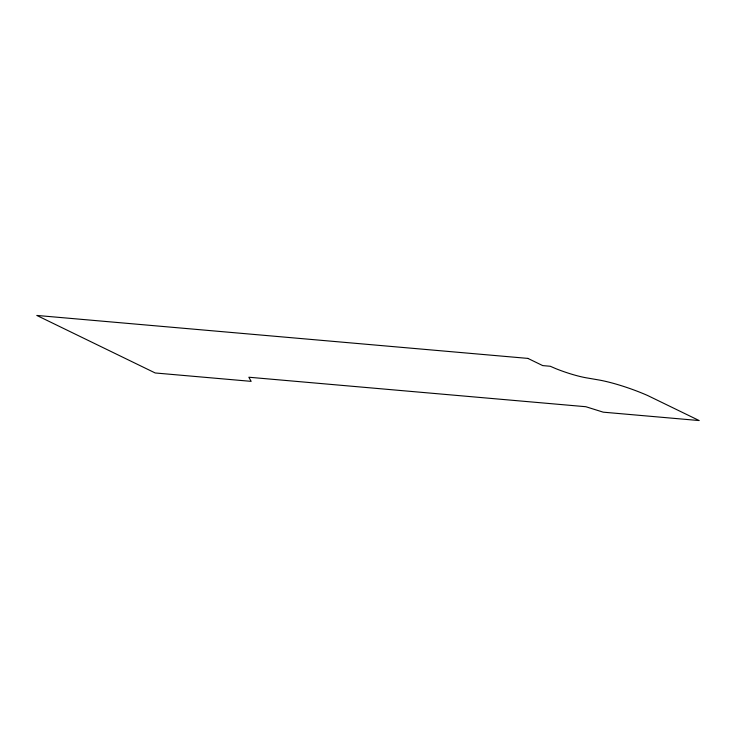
<?xml version="1.0" encoding="UTF-8"?>
<svg xmlns="http://www.w3.org/2000/svg" width="736" height="736" viewBox="0 0 736 736"><rect width="100%" height="100%" fill="white"/><g stroke="black" fill="none" stroke-linecap="round" stroke-linejoin="round"><path stroke-width="1.1" d="M527.914 358.404L36.8 315.44L155.195 372.968L251.16 381.358L248.842 377.228L585.819 406.714L603.235 412.169L699.2 420.56L647.671 395.526A46.589 8.013 19.3 0 0 599.757 380.135L587.76 378.065A34.077 5.86 19.3 0 1 555.882 368.681L550.27 366.261L542.717 365.599L527.914 358.404"/></g></svg>
